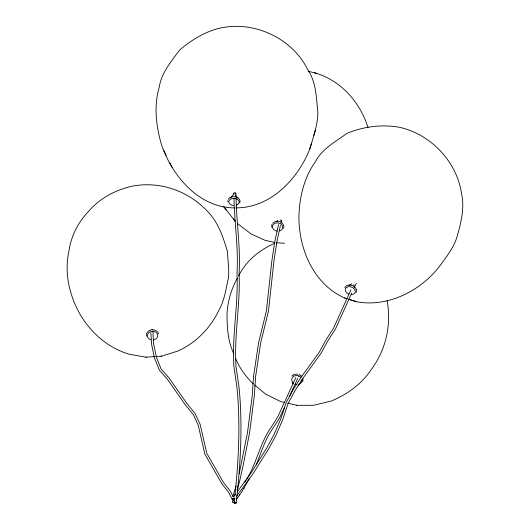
<?xml version="1.0" encoding="UTF-8"?>
<svg xmlns="http://www.w3.org/2000/svg" width="530" height="530" viewBox="0 0 530 530"><rect width="100%" height="100%" fill="white"/><g stroke="black" fill="none" stroke-linecap="round" stroke-linejoin="round"><path stroke-width="0.79" d="M234.406 500.247L234.664 497.789M234.836 496.153C238.705 460.027 240.54 423.477 236.936 387.251L233.909 366.594C231.829 335.384 238.454 304.459 236.983 273.301C238.586 248.206 234.465 223.243 233.982 198.167M236.221 502.963C240.514 464.545 242.859 425.656 239.01 387.105L235.989 366.522C233.915 335.364 240.554 304.492 239.063 273.394C240.673 248.252 236.539 223.249 236.062 198.127M227.847 200.631L227.913 201.917M235.883 207.859C270.426 208.071 297.92 179.147 309.825 148.923C313.29 136.978 317.768 125.06 317.828 112.459C316.35 97.772 316.324 82.309 307.691 69.635C293.428 40.386 259.256 22.962 227.118 26.904C209.058 29.011 193.159 38.604 179.504 50.111C171.216 61.606 161.438 72.709 159.239 87.211C153.627 106.026 156.131 126.412 161.57 144.988C172.396 176.205 198.723 207.475 234.233 207.906M278.535 224.481L274.851 241.316L271.817 261.104L266.431 310.719L258.567 342.817L253.618 375.85L252.187 396.095L247.536 432.414L239.182 473.721M280.403 225.648L276.912 241.627L273.891 261.316L268.498 310.958L260.627 343.089L255.692 376.028L254.268 396.255L249.603 432.652L242.998 466.195L239.461 481.909L237.069 489.74M280.933 223.256L281.456 220.858M302.782 381.6L303.034 378.718M271.857 224.481L271.645 227.171M283.51 228.384C284.464 226.111 283.152 223.488 281.105 222.322M356.213 292.368L356.438 289.857M239.805 202.844C241.852 196.557 230.948 194.424 228.264 199.406M309.825 148.923L311.408 143.55M313.82 135.369L315.476 129.744M232.822 496.504L236.082 485.877M256.169 464.903C260.859 453.958 263.986 442.404 270.373 432.228L279.409 418.243L284.477 407.563M289.493 396.327L297.761 378.367M350.886 289.89L333.602 328.063L326.149 339.644L319.345 352.052L301.404 376.843L293.786 388.689L286.226 402.436L280.854 418.7L274.182 434.202L267.186 447.274L250.829 473.31L237.202 491.86M351.734 292.984L335.45 329.037L327.977 340.644L321.16 353.079L303.2 377.897L295.614 389.696L288.128 403.31L282.768 419.515L276.057 435.123L269.015 448.274L252.618 474.37L236.506 496.232M354.477 287.114L356.186 283.444M295.859 377.492L277.654 417.143L268.485 431.334C258.839 447.472 255.44 466.446 244.926 482.181M243.893 488.249L249.603 478.113M237.341 278.144C231.193 289.261 227.443 302.014 226.999 314.74C227.171 328.13 227.847 341.684 233.909 353.914M238.613 276.044C245.827 260.979 259.428 250.1 274.454 243.336M344.838 287.518C347.468 283.007 355.054 285.087 356.399 289.698M233.114 194.742L230.523 198.041M236.3 499.724L239.732 494.788M239.6 495.007L244.032 488.031M233.286 497.087L235.731 493.821M234.061 499.505L235.042 498.2M291.957 376.148L293.03 375.16M272.632 223.229L275.09 221.633L279.694 221.679M277.687 220.705L277.561 220.844M276.342 221.606L277.468 220.785M348.952 285.412L351.913 283.735M149.897 330.296C147.618 331.217 145.922 333.695 146.439 336.186M293.116 375.114L294.441 374.425L297.515 374.074M155.82 356.538L161.584 356.167L177.941 351.026C195.921 342.91 210.403 328.103 218.85 310.348C224.548 300.51 225.873 288.87 228.456 277.972C229.344 269.194 227.734 260.402 227.509 251.631C223.017 236.658 218.029 221.533 206.554 210.331C187.772 190.899 160.272 181.194 133.494 185.944C116.156 189.475 100.037 197.975 88.45 211.503C78.109 222.295 71.153 235.956 68.993 250.783C65.978 264.371 66.72 278.999 70.781 292.322C78.698 320.696 100.435 345.593 129.028 354.179L145.935 357.174L154.581 356.617M298.012 385.005L299.516 384.647M145.935 357.174L146.518 357.134M161.034 356.2L161.584 356.167M287.83 403.257L296.952 405.304M296.668 405.304L313.581 405.311L331.581 400.905C347.15 394.373 361.725 384.011 371.046 369.794C385.913 350.231 391.564 324.724 387.119 300.656M284.564 243.217L276.421 242.813M348.654 299.251L356.412 301.722C388.271 307.685 421.337 290.533 440.264 265.344C446.465 256.818 453.07 248.331 456.588 238.255C460.736 223.845 464.817 208.939 461.63 193.894C456.973 161.882 431.062 134.348 399.534 127.299C381.885 124.106 363.414 126.544 346.892 133.401C335.371 141.987 321.909 148.751 315.165 162.134C304.081 177.663 299.457 197.266 298.927 216.141C298.589 248.563 313.422 284.159 344.52 297.933L347.077 298.748M152.978 329.753C155.436 329.872 157.947 331.402 158.563 333.907M308.096 71.398C337.338 76.386 359.565 100.13 368.072 127.803M274.891 242.475L264.96 240.269L251.094 233.935L237.632 223.673M314.244 72.762L316.801 73.352M284.617 402.515L280.668 401.535L265.855 394.26L254.519 384.932M344.52 297.933L346.752 298.642M348.236 299.119L356.412 301.722M299.052 374.425L301.676 376.154M292.335 382.985L293.501 383.958M253.28 383.899C245.913 376.764 239.507 367.966 235.558 358.452M222.09 484.082L228.397 492.045L232.484 499.777M226.144 209.761L223.633 206.548L235.32 221.427L233.326 218.863M235.499 195.06L237.493 198.001M221.944 483.897L204.852 454.058L198.18 425.073L193.278 414.526L185.745 405.457L167.321 379.149L159.358 370.112L154.303 357.478L151.514 343.891L150.904 332.668M233.154 496.59L230.06 490.8L223.607 482.651L206.813 453.335L200.148 424.391L194.947 413.294L187.381 404.178L168.951 377.863L161.041 368.893L156.277 356.822L153.587 343.572L152.898 330.806M163.697 150.281L166.234 155.416M169.845 162.816L172.151 167.487M353.735 284.584L354.57 287.154M235.837 193.245L235.989 196.504M233.763 193.278L233.836 194.907M234.015 193.616A1.047 0.484 -3.4 0 1 234.041 192.966A1.047 0.484 -3.4 0 1 235.459 192.854A1.047 0.484 -3.4 0 1 235.665 193.49M232.359 498.982A1.047 0.662 36.8 0 1 232.306 498.392M233.478 498.346A1.047 0.662 36.8 0 1 233.69 498.511M234.015 498.916A1.047 0.662 36.8 0 1 233.955 499.644M298.31 375.995A1.047 0.908 26 0 1 298.522 376.459M232.398 498.69A1.047 0.841 24.5 0 1 232.312 498.465M234.313 498.432A1.047 0.841 24.5 0 1 234.326 498.657M280.218 220.01A1.014 0.596 14.5 0 1 281.191 220.354L281.437 220.685A1.093 0.643 14.5 0 1 281.119 221.248M280.648 221.321A1.014 0.596 14.5 0 1 280.383 221.295M150.858 330.462A1.04 0.822 -1.6 0 1 152.209 329.368M152.448 329.474A1.04 0.822 -1.6 0 1 152.64 329.627M277.223 231.146A5.194 4.127 9.2 0 1 272.864 225.065A5.194 4.127 9.2 0 1 281.178 224.256A5.194 4.127 9.2 0 1 279.853 230.888M301.981 379.44A5.194 4.492 10 0 1 299.106 384.204M296.469 384.508A5.194 4.492 10 0 1 295.15 384.204M292.944 382.779A5.194 4.492 10 0 1 293.54 376.446A5.194 4.492 10 0 1 300.835 377.281M348.68 293.971A5.194 3.743 20.7 0 1 346.342 287.518A5.194 3.743 20.7 0 1 354.577 289.3A5.194 3.743 20.7 0 1 351.277 294.541M150.831 339.803A5.194 4.366 -3.9 0 1 148.552 332.953A5.194 4.366 -3.9 0 1 157.032 333.337A5.194 4.366 -3.9 0 1 153.508 339.929M233.617 205.468A5.194 3.551 1.8 0 1 229.212 200.413A5.194 3.551 1.8 0 1 237.559 199.426A5.194 3.551 1.8 0 1 236.254 205.15M234.419 503.202A1.047 0.656 9 0 0 236.175 503.129A1.047 0.656 9 0 0 234.969 502.168A1.047 0.656 9 0 0 234.419 503.202M232.677 502.049A1.047 0.967 36.8 0 0 234.419 502.42A1.047 0.967 36.8 0 0 233.763 500.777A1.047 0.967 36.8 0 0 232.677 502.049M233.087 500.214A1.04 0.954 -28.4 0 0 234.399 498.995A1.04 0.954 -28.4 0 0 232.71 498.598A1.04 0.954 -28.4 0 0 233.087 500.214"/></g></svg>
